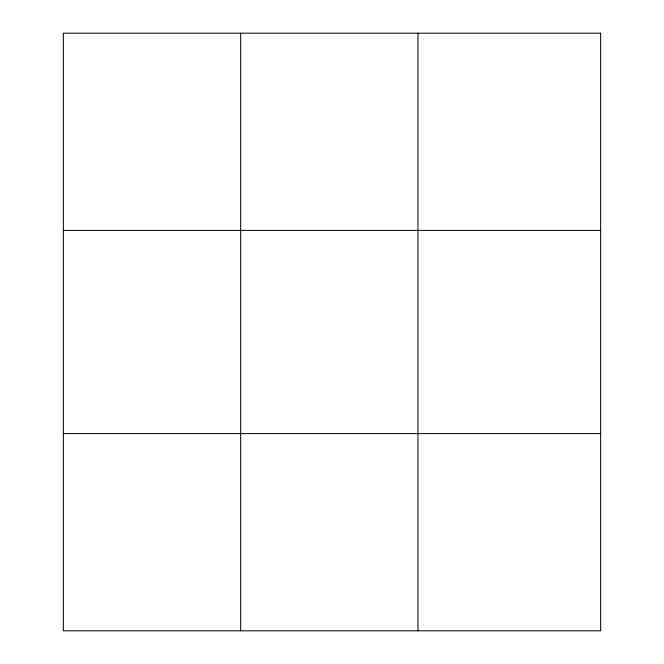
<?xml version="1.0" encoding="UTF-8"?>
<svg xmlns="http://www.w3.org/2000/svg" width="664" height="664" viewBox="0 0 664 664"><rect width="100%" height="100%" fill="white"/><g stroke="black" fill="none" stroke-linecap="round" stroke-linejoin="round"><path stroke-width="1" d="M240.667 33.2L240.667 630.8M417.963 33.2L417.963 630.8M63.362 230.408L600.638 230.408M63.362 433.592L600.638 433.592M600.638 33.2L600.638 630.8L63.362 630.8L63.362 33.2L600.638 33.2"/></g></svg>
